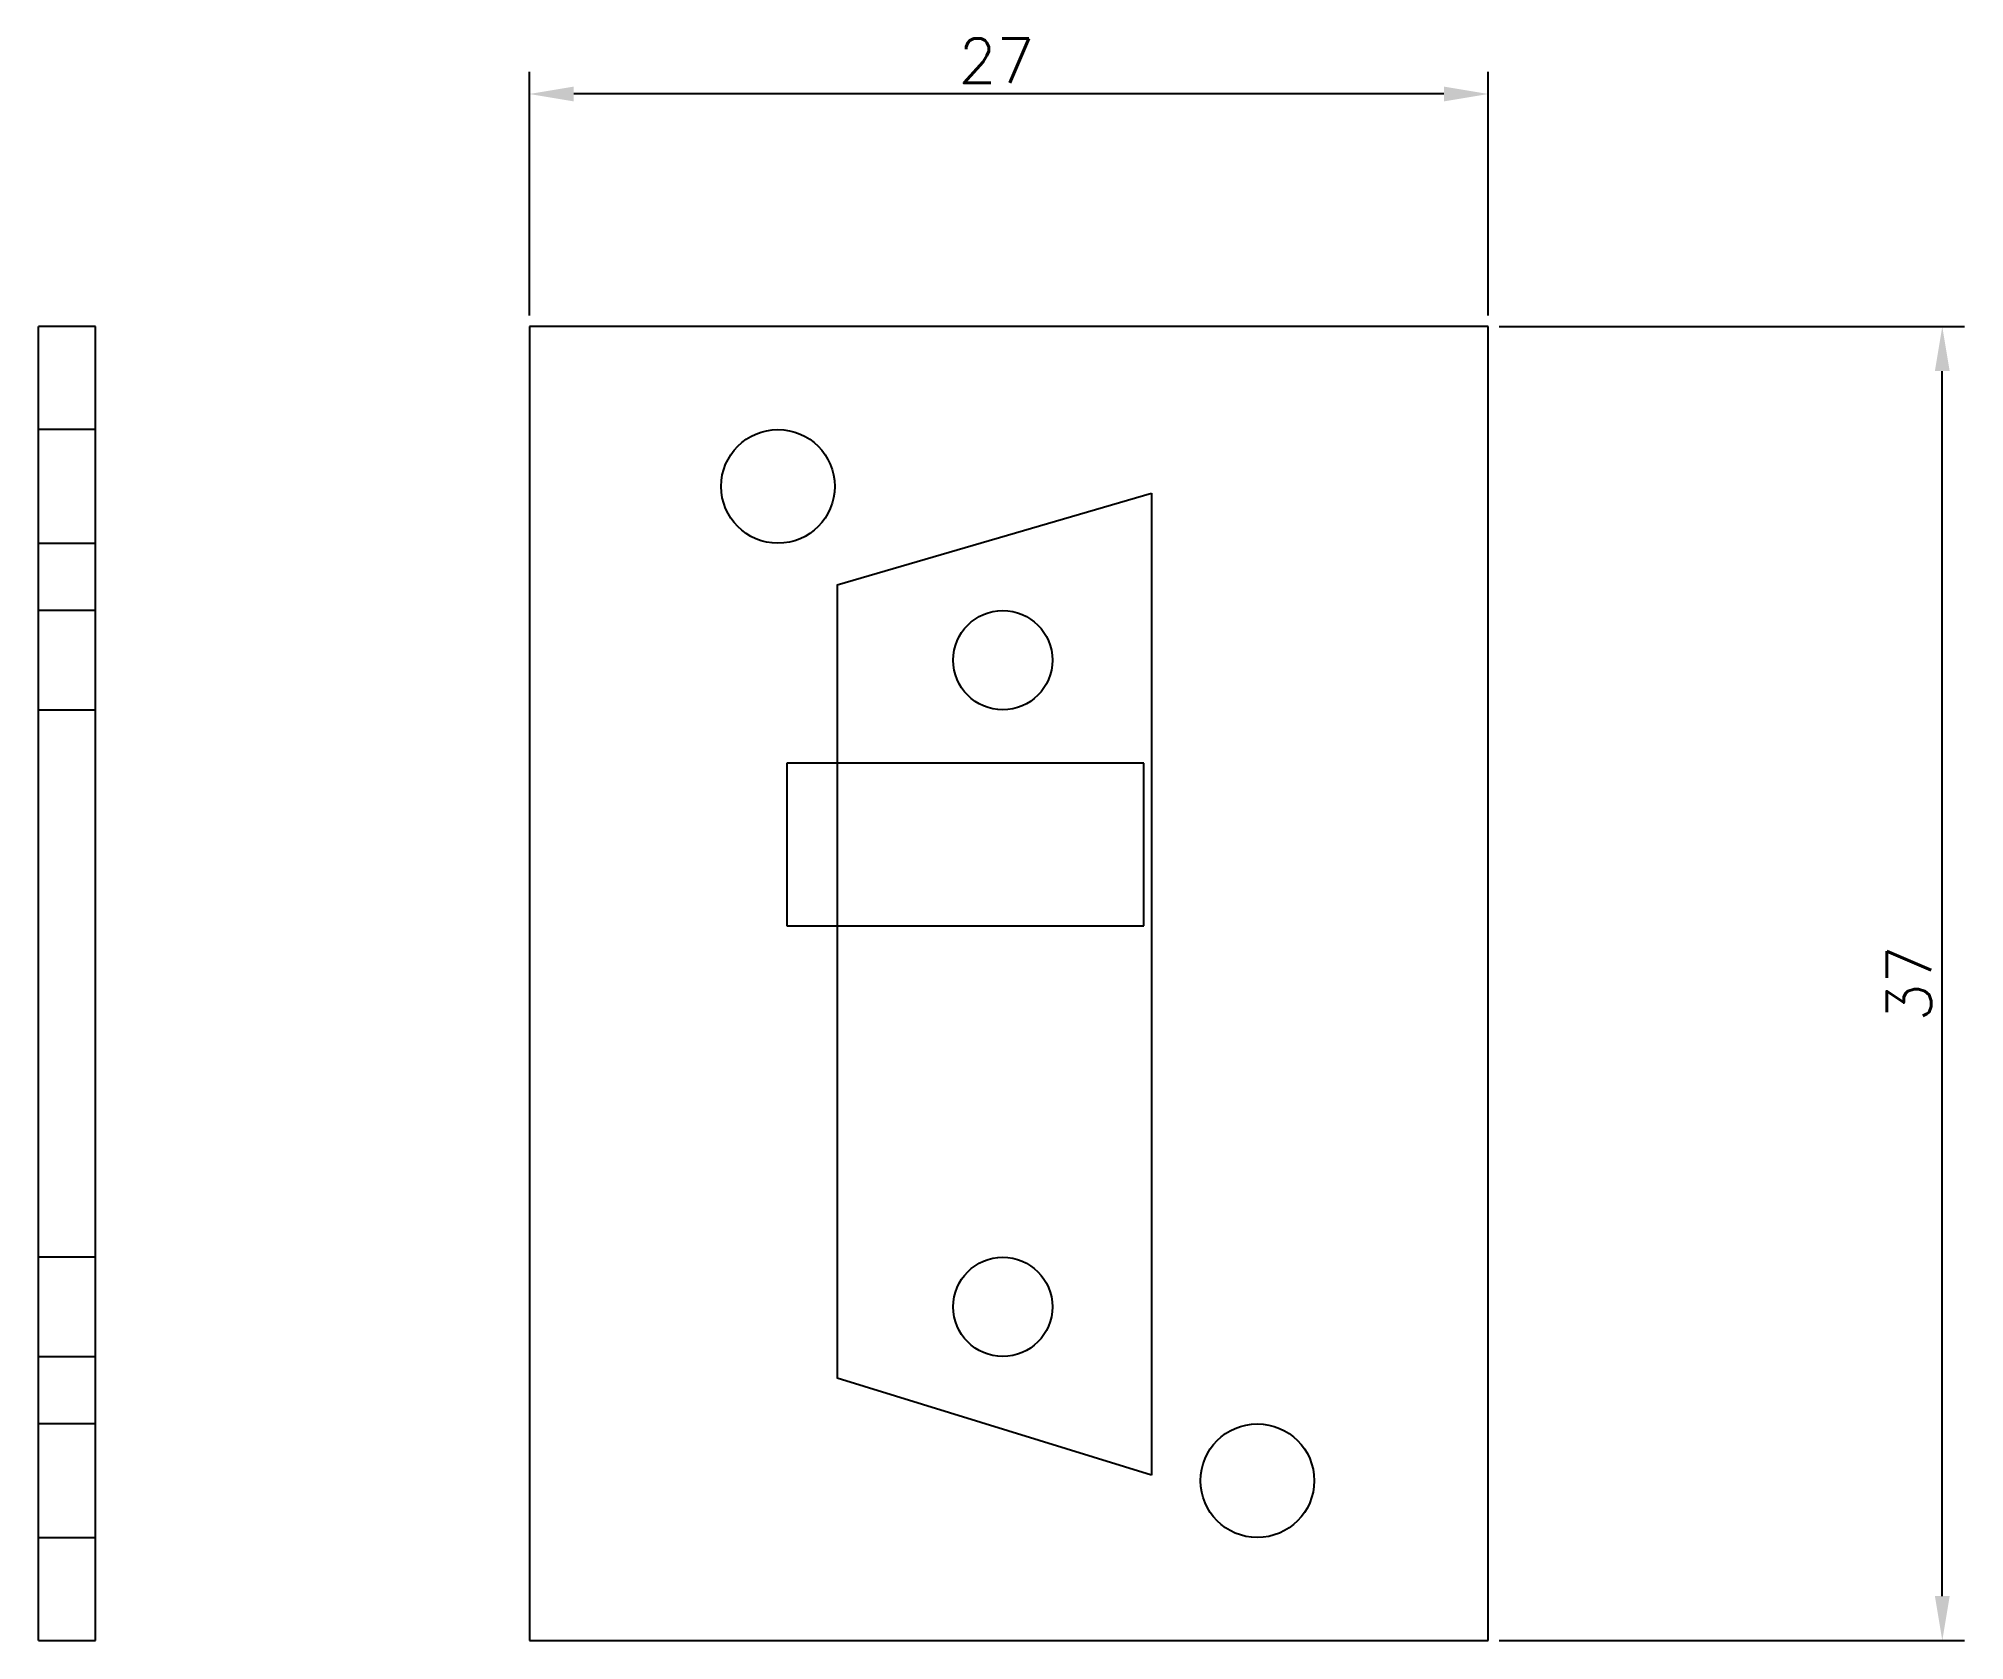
# Model space of a CAD drawing. Header units: millimetres. Extents: x 11.6 to 65.9, y 10.5 to 55.6.
import ezdxf
from ezdxf.lldxf.tags import DXFTag

# ---------------------------------------------------------------- set-up
doc = ezdxf.new("R2010")
doc.units = ezdxf.units.MM
doc.layers.add('DIMENSION', color=3, linetype='Continuous', lineweight=25)
doc.layers.add('INTERFACE_BOARD', color=1, linetype='Continuous')
doc.layers.add('±вє»°Є', color=2, linetype='Continuous')
doc.styles.get("Standard").update_dxf_attribs({"font": 'txt.shx'})
tags = doc.linetypes.add('HIDDEN2', pattern=[4.7625, 3.175, -1.5875]).pattern_tags.tags
tags[6:7] = [DXFTag(74, 4), DXFTag(75, 0), DXFTag(340, '0'), DXFTag(46, 0.0), DXFTag(50, 0.0), DXFTag(44, 0.0), DXFTag(45, 0.0)]
tags[4:5] = [DXFTag(74, 4), DXFTag(75, 0), DXFTag(340, '0'), DXFTag(46, 0.0), DXFTag(50, 0.0), DXFTag(44, 0.0), DXFTag(45, 0.0)]

msp = doc.modelspace()

# ---------------------------------------------------------------- linework, layer by layer
at = {"layer": 'DIMENSION'}
for p, q in [((25.440914, 47.787106), (25.440914, 54.651204)), ((52.440914, 47.787106), (52.440914, 54.651204)), ((51.190914, 54.026204), (26.690914, 54.026204)), ((52.753414, 47.474606), (65.851764, 47.474606)), ((65.226764, 11.724606), (65.226764, 46.224606)), ((52.753414, 10.474606), (65.851764, 10.474606))]:
    msp.add_line(p, q, dxfattribs=at)
for points in [[(26.690914, 54.234537), (26.690914, 53.817871), (25.440914, 54.026204)], [(51.190914, 53.817871), (51.190914, 54.234537), (52.440914, 54.026204)], [(65.435097, 46.224606), (65.01843, 46.224606), (65.226764, 47.474606)], [(65.01843, 11.724606), (65.435097, 11.724606), (65.226764, 10.474606)]]:
    msp.add_solid(points, dxfattribs=at)
at = {"layer": 'INTERFACE_BOARD', "color": 7, "linetype": 'Continuous'}
for p, q in [((11.618404, 10.474606), (11.618404, 47.474606)), ((13.218404, 47.474606), (11.618404, 47.474606)), ((13.218404, 10.474606), (13.218404, 47.474606)), ((52.440914, 47.474606), (25.440914, 47.474606)), ((25.440914, 47.474606), (25.440914, 10.474606)), ((52.440914, 10.474606), (52.440914, 47.474606)), ((11.618404, 10.474606), (13.218404, 10.474606)), ((25.440914, 10.474606), (52.440914, 10.474606))]:
    msp.add_line(p, q, dxfattribs=at)
at = {"layer": 'INTERFACE_BOARD', "color": 7, "linetype": 'HIDDEN2'}
for p, q in [((13.218404, 44.574606), (11.618404, 44.574606)), ((11.618404, 41.374606), (13.218404, 41.374606)), ((13.218404, 39.477507), (11.618404, 39.477507)), ((11.618404, 36.683507), (13.218404, 36.683507)), ((13.218404, 21.265707), (11.618404, 21.265707)), ((11.618404, 18.471707), (13.218404, 18.471707)), ((13.218404, 16.574606), (11.618404, 16.574606)), ((11.618404, 13.374606), (13.218404, 13.374606))]:
    msp.add_line(p, q, dxfattribs=at)
at = {"layer": 'INTERFACE_BOARD', "color": 7, "linetype": 'Continuous'}
for centre, radius in [((32.440914, 42.974606), 1.6), ((38.770614, 38.080507), 1.397), ((38.770614, 19.868707), 1.397), ((45.940914, 14.974606), 1.6)]:
    msp.add_circle(centre, radius, dxfattribs=at)
at = {"layer": '±вє»°Є', "color": 7, "linetype": 'Continuous'}
for p, q in [((34.109825, 40.201905), (42.962069, 42.786671)), ((42.962069, 42.786671), (42.962069, 15.127004)), ((34.109825, 40.201905), (34.109825, 17.864812)), ((32.687252, 35.178108), (32.687252, 30.596288)), ((42.741799, 35.178108), (32.687252, 35.178108)), ((42.741799, 30.596288), (42.741799, 35.178108)), ((32.687252, 30.596288), (42.741799, 30.596288)), ((42.962069, 15.127004), (34.109825, 17.864812))]:
    msp.add_line(p, q, dxfattribs=at)

# ---------------------------------------------------------------- texts
at = {"layer": 'DIMENSION', "insert": (38.594233, 54.963704), "char_height": 1.25, "attachment_point": 5}
msp.add_mtext('27', dxfattribs=at)
at = {"layer": 'DIMENSION', "insert": (64.289264, 28.974606), "char_height": 1.25, "attachment_point": 5, "rotation": 90}
msp.add_mtext('37', dxfattribs=at)

doc.saveas('drawing.dxf')
